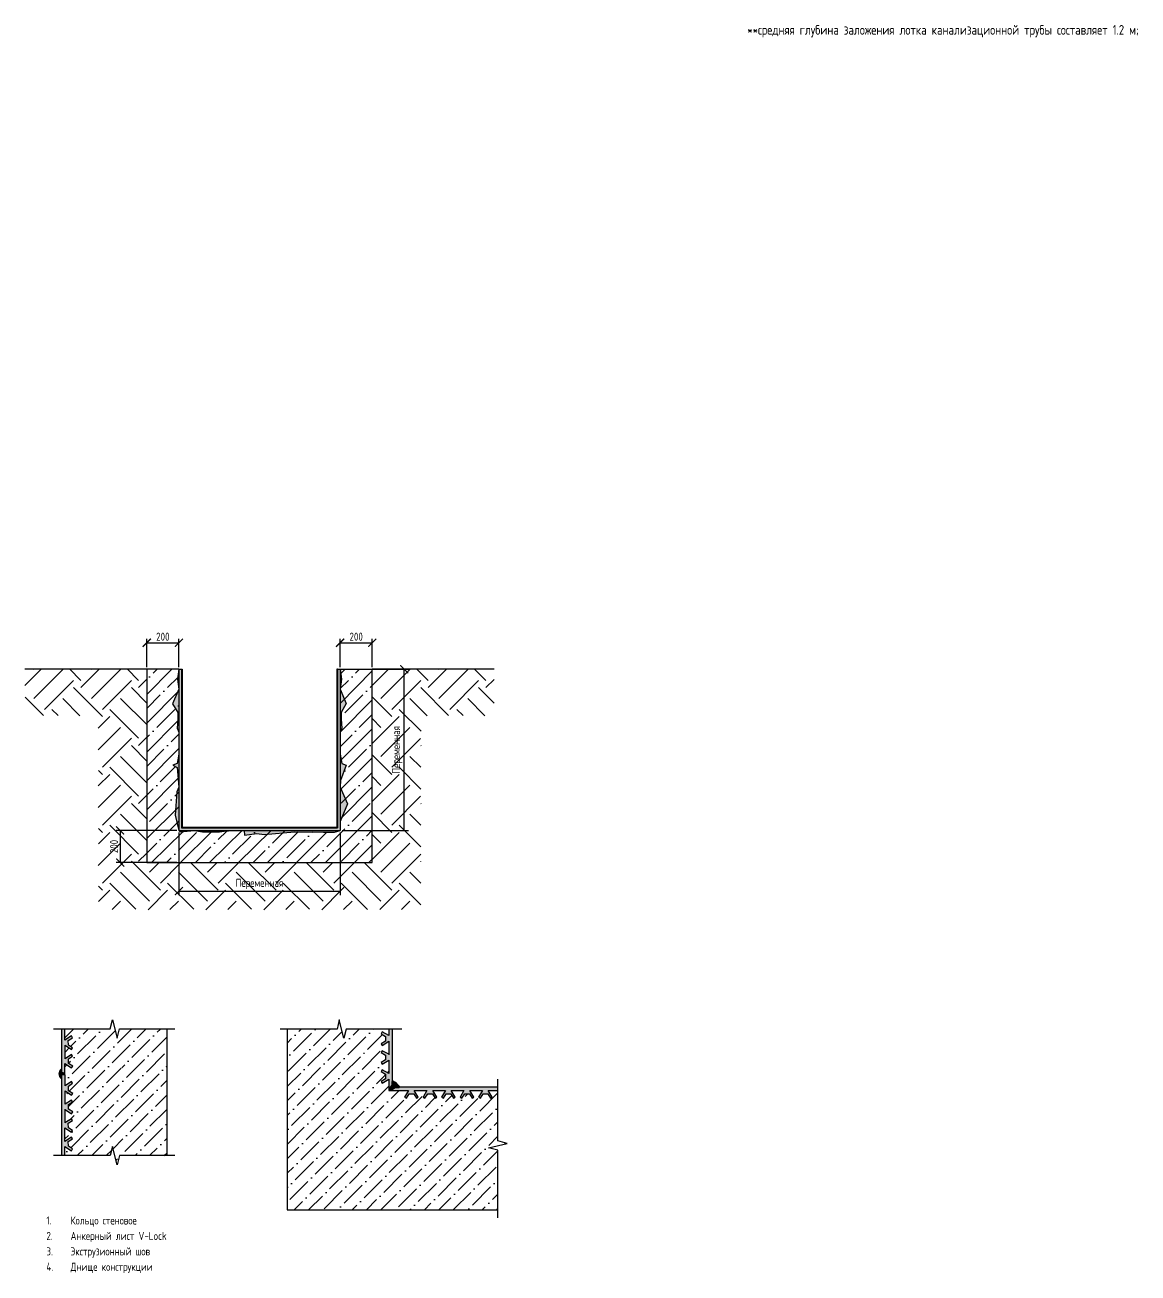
# Model space of a CAD drawing. Header units: millimetres. Extents: x 23834235 to 25435680, y -11289 to 22860162.
# Drawn here: x 24360751 to 24533471, y 22307251 to 22500858 of the extents above; entities that cross this region are included whole.
import ezdxf
from ezdxf.enums import TextEntityAlignment as Align

# ---------------------------------------------------------------- set-up
doc = ezdxf.new("R2010")
doc.units = ezdxf.units.MM
doc.layers.add('ШРИФТЫ', color=7, linetype='Continuous')
doc.styles.add('GOST 2.304', font='GOST_type.ttf')
doc.styles.get("Standard").update_dxf_attribs({"font": 'arial.ttf'})
doc.dimstyles.new('ISO-25', dxfattribs={"dimtxt": 2.5, "dimasz": 2.5, "dimexe": 1.25, "dimexo": 0.625, "dimtad": 1, "dimtxsty": 'Standard', "dimcen": 2.5, "dimadec": 0, "dimazin": 0, "dimtfac": 1, "dimtmove": 0, "dimatfit": 3, "dimfxl": 1, "dimarcsym": 0})
pattern_1 = [(45, (-582602736.91, -539266451.63), (-112.253201513, 112.253201513), []), (45, (-582602624.66, -539266451.63), (-112.253201513, 112.253201513), [198.4375, -39.6875, 0, -39.6875])]

# ---------------------------------------------------------------- blocks, each defined once
blk = doc.blocks.new('_ArchTick')
at = {"color": 0, "linetype": 'ByBlock', "const_width": 0.15}
blk.add_lwpolyline([(-0.5, -0.5), (0.5, 0.5)], dxfattribs=at)
blk = doc.blocks.new('*D84')
at = {"color": 0, "lineweight": -2, "transparency": 16777216}
for p, q in [((24409960, 22400916), (24420244, 22400916)), ((24419619, 22375916), (24419619, 22400916)), ((24409960, 22375916), (24420244, 22375916))]:
    blk.add_line(p, q, dxfattribs=at)
at = {"color": 0, "lineweight": -2, "transparency": 16777216, "xscale": 1250, "yscale": 1250, "zscale": 1250}
for p, rotation in [((24419619, 22400916), 90), ((24419619, 22375916), 270)]:
    blk.add_blockref('_ArchTick', p, dxfattribs=dict(at, rotation=rotation))
at = {"color": 0, "transparency": 16777216, "insert": (24418503, 22388416), "char_height": 1250, "attachment_point": 5, "rotation": 90, "style": 'GOST 2.304'}
blk.add_mtext('Переменная', dxfattribs=at)
blk = doc.blocks.new('*D85')
at = {"color": 0, "lineweight": -2, "transparency": 16777216}
for p, q in [((24384647, 22375604), (24384647, 22365870)), ((24409647, 22375604), (24409647, 22365870)), ((24384647, 22366495), (24409647, 22366495))]:
    blk.add_line(p, q, dxfattribs=at)
at = {"color": 0, "lineweight": -2, "transparency": 16777216, "xscale": 1250, "yscale": 1250, "zscale": 1250, "rotation": 180}
blk.add_blockref('_ArchTick', (24384647, 22366495), dxfattribs=at)
at = {"color": 0, "lineweight": -2, "transparency": 16777216, "xscale": 1250, "yscale": 1250, "zscale": 1250}
blk.add_blockref('_ArchTick', (24409647, 22366495), dxfattribs=at)
at = {"color": 0, "transparency": 16777216, "insert": (24397147, 22367612), "char_height": 1250, "attachment_point": 5, "style": 'GOST 2.304'}
blk.add_mtext('Переменная', dxfattribs=at)
blk = doc.blocks.new('*D86')
at = {"color": 0, "lineweight": -2, "transparency": 16777216}
for p, q in [((24379647, 22401229), (24379647, 22405648)), ((24379647, 22405023), (24384647, 22405023)), ((24384647, 22401229), (24384647, 22405648))]:
    blk.add_line(p, q, dxfattribs=at)
at = {"color": 0, "lineweight": -2, "transparency": 16777216, "xscale": 1250, "yscale": 1250, "zscale": 1250, "rotation": 180}
blk.add_blockref('_ArchTick', (24379647, 22405023), dxfattribs=at)
at = {"color": 0, "lineweight": -2, "transparency": 16777216, "xscale": 1250, "yscale": 1250, "zscale": 1250}
blk.add_blockref('_ArchTick', (24384647, 22405023), dxfattribs=at)
at = {"color": 0, "transparency": 16777216, "insert": (24382147, 22405961), "char_height": 1250, "attachment_point": 5, "style": 'GOST 2.304'}
blk.add_mtext('200', dxfattribs=at)
blk = doc.blocks.new('*D87')
at = {"color": 0, "lineweight": -2, "transparency": 16777216}
for p, q in [((24409647, 22401229), (24409647, 22405648)), ((24409647, 22405023), (24414647, 22405023)), ((24414647, 22401229), (24414647, 22405648))]:
    blk.add_line(p, q, dxfattribs=at)
at = {"color": 0, "lineweight": -2, "transparency": 16777216, "xscale": 1250, "yscale": 1250, "zscale": 1250, "rotation": 180}
blk.add_blockref('_ArchTick', (24409647, 22405023), dxfattribs=at)
at = {"color": 0, "lineweight": -2, "transparency": 16777216, "xscale": 1250, "yscale": 1250, "zscale": 1250}
blk.add_blockref('_ArchTick', (24414647, 22405023), dxfattribs=at)
at = {"color": 0, "transparency": 16777216, "insert": (24412147, 22405961), "char_height": 1250, "attachment_point": 5, "style": 'GOST 2.304'}
blk.add_mtext('200', dxfattribs=at)
blk = doc.blocks.new('*D88')
at = {"color": 0, "lineweight": -2, "transparency": 16777216}
for p, q in [((24384335, 22375916), (24374900, 22375916)), ((24375525, 22375916), (24375525, 22370916)), ((24384335, 22370916), (24374900, 22370916))]:
    blk.add_line(p, q, dxfattribs=at)
at = {"color": 0, "lineweight": -2, "transparency": 16777216, "xscale": 1250, "yscale": 1250, "zscale": 1250}
for p, rotation in [((24375525, 22375916), 90), ((24375525, 22370916), 270)]:
    blk.add_blockref('_ArchTick', p, dxfattribs=dict(at, rotation=rotation))
at = {"color": 0, "transparency": 16777216, "insert": (24374587, 22373416), "char_height": 1250, "attachment_point": 5, "rotation": 90, "style": 'GOST 2.304'}
blk.add_mtext('200', dxfattribs=at)
blk = doc.blocks.new('рпва')
h = blk.add_hatch()
h.set_pattern_fill('ANSI36', color=256, scale=100)
h.set_pattern_definition([(45, (-24322935.72, -22450183), (168.3798023, 617.3926083), [793.75, -158.75, 0, -158.75])])
h.paths.add_polyline_path([(-1390, -67), (-1428, -123), (-1628, 11), (-1628, -407), (-1425, -277), (-1395, -329), (-1525, -415), (-1518, -561), (-1390, -641), (-1428, -697), (-1628, -563), (-1628, -981), (-1428, -853), (-1398, -905), (-1528, -992), (-1521, -1137), (-1394, -1217), (-1431, -1273), (-1632, -1139), (-1632, -1557), (-1428, -1427), (-1398, -1479), (-1528, -1565), (-1521, -1710), (-1394, -1791), (-1431, -1847), (-1632, -1713), (-1632, -1998), (-229, -1998), (-159, -1717), (-16, -2284), (57, -1998), (1525, -1998), (1525, 1930), (57, 1930), (-16, 1644), (-159, 2216), (-229, 1930), (-1632, 1930), (-1632, 1583), (-1428, 1713), (-1398, 1661), (-1528, 1575), (-1521, 1430), (-1394, 1349), (-1431, 1293), (-1628, 1425), (-1628, 1009), (-1425, 1139), (-1395, 1087), (-1525, 1001), (-1518, 856), (-1390, 776), (-1428, 720), (-1632, 856), (-1628, 167), (-1425, 297), (-1395, 245), (-1525, 158), (-1518, 13)])
h.paths.add_polyline_path([(125, 708, -1), (125, 728, -1)], flags=16)
h.paths.add_polyline_path([(443, 631), (768, 631), (768, 1156), (443, 1156)], flags=24)
at = {"lineweight": 30}
h = blk.add_hatch(color=140, dxfattribs=at)
h.dxf.hatch_style = 1
h.paths.add_polyline_path([(-1632, 856), (-1428, 720), (-1390, 776), (-1518, 856), (-1525, 1001), (-1395, 1087), (-1425, 1139), (-1628, 1009), (-1628, 1425), (-1431, 1293), (-1394, 1349), (-1521, 1430), (-1528, 1575), (-1398, 1661), (-1428, 1713), (-1632, 1583), (-1632, 1930), (-1740, 1930), (-1740, 1264, -1), (-1740, 1244), (-1740, 579), (-1686, 565), (-1630, 564)])
h.paths.add_polyline_path([(-1740, -1998), (-1632, -1998), (-1632, -1713), (-1431, -1847), (-1394, -1791), (-1521, -1710), (-1528, -1565), (-1398, -1479), (-1428, -1427), (-1632, -1557), (-1632, -1139), (-1431, -1273), (-1394, -1217), (-1521, -1137), (-1528, -992), (-1398, -905), (-1428, -853), (-1628, -981), (-1628, -563), (-1428, -697), (-1390, -641), (-1518, -561), (-1525, -415), (-1395, -329), (-1425, -277), (-1628, -407), (-1628, 11), (-1428, -123), (-1390, -67), (-1518, 13), (-1525, 158), (-1395, 245), (-1425, 297), (-1628, 167), (-1630, 510), (-1686, 509), (-1740, 496)])
h = blk.add_hatch(color=256, dxfattribs=at)
h.dxf.hatch_style = 1
h.paths.add_polyline_path([(-1740, 690, 0.512358), (-1740, 385)])
h.paths.add_polyline_path([(-1740, 579), (-1740, 496), (-1686, 509), (-1630, 510), (-1630, 564), (-1686, 565)])
for p, q in [((-1632, 1583), (-1632, 1930)), ((-1428, 1713), (-1632, 1583)), ((-1528, 1575), (-1398, 1661)), ((-1521, 1430), (-1528, 1575)), ((-1398, 1661), (-1428, 1713)), ((-1628, 1009), (-1628, 1425)), ((-1628, 1425), (-1431, 1293)), ((-1394, 1349), (-1521, 1430)), ((-1431, 1293), (-1394, 1349)), ((-1628, 167), (-1632, 856)), ((-1632, 856), (-1428, 720)), ((-1425, 1139), (-1628, 1009)), ((-1525, 1001), (-1395, 1087)), ((-1518, 856), (-1525, 1001)), ((-1390, 776), (-1518, 856)), ((-1428, 720), (-1390, 776)), ((-1395, 1087), (-1425, 1139)), ((-1425, 297), (-1628, 167)), ((-1628, -407), (-1628, 13)), ((-1628, 11), (-1428, -123)), ((-1525, 158), (-1395, 245)), ((-1518, 13), (-1525, 158)), ((-1390, -67), (-1518, 13)), ((-1395, 245), (-1425, 297)), ((-1425, -277), (-1628, -407)), ((-1525, -415), (-1395, -329)), ((-1428, -123), (-1390, -67)), ((-1395, -329), (-1425, -277)), ((-1628, -981), (-1628, -561)), ((-1628, -563), (-1428, -697)), ((-1518, -561), (-1525, -415)), ((-1390, -641), (-1518, -561)), ((-1428, -697), (-1390, -641)), ((-1428, -853), (-1632, -983)), ((-1632, -1557), (-1632, -1137)), ((-1632, -1139), (-1431, -1273)), ((-1528, -992), (-1398, -905)), ((-1521, -1137), (-1528, -992)), ((-1394, -1217), (-1521, -1137)), ((-1398, -905), (-1428, -853)), ((-1428, -1427), (-1632, -1557)), ((-1528, -1565), (-1398, -1479)), ((-1431, -1273), (-1394, -1217)), ((-1398, -1479), (-1428, -1427)), ((-1632, -1713), (-1431, -1847)), ((-1521, -1710), (-1528, -1565)), ((-1394, -1791), (-1521, -1710)), ((-1431, -1847), (-1394, -1791))]:
    blk.add_line(p, q)
for p, q in [((-1686, 565), (-1740, 579)), ((-1686, 509), (-1740, 496)), ((-1630, 564), (-1686, 565)), ((-1630, 510), (-1686, 509))]:
    blk.add_line(p, q, dxfattribs=at)
for points in [[(-1991, 1930), (-229, 1930), (-159, 2216), (-16, 1644), (57, 1930), (1777, 1930)], [(-1740, 1930), (-1740, -1998)], [(1525, 1930), (1525, -1998)], [(1777, -1998), (57, -1998), (-16, -2284), (-159, -1717), (-229, -1998), (-1991, -1998)]]:
    blk.add_lwpolyline(points, dxfattribs=at)
blk.add_lwpolyline([(-1632, -1998), (-1632, -1713)])
blk.add_arc((-1630, 537), 188, 125.7426, 234.2574, dxfattribs=at)
blk = doc.blocks.new('рвыа')
h = blk.add_hatch()
h.set_pattern_fill('ANSI36', color=256, scale=100)
h.set_pattern_definition([(45, (-24323702.87, -22435564.26), (168.3798023, 617.3926083), [793.75, -158.75, 0, -158.75])])
h.paths.add_polyline_path([(711, 1256), (711, 1607), (507, 1481), (472, 1533), (607, 1615), (607, 1758), (472, 1840), (507, 1897), (711, 1784), (711, 2200), (507, 2075), (472, 2126), (607, 2209), (607, 2352), (472, 2434), (560, 2576), (472, 2707), (607, 2789), (607, 2932), (472, 3014), (563, 3161), (-615, 3161), (-684, 2876), (-827, 3447), (-896, 3161), (-2447, 3161), (-2443, -2447), (4093, -2447), (4093, -598), (3807, -529), (4379, -386), (4093, -312), (4093, 1256), (3794, 1256), (3920, 1051), (3865, 1018), (3783, 1152), (3640, 1152), (3554, 1014), (3423, 1098), (3291, 1018), (3209, 1152), (3066, 1152), (2979, 1014), (2849, 1098), (2717, 1018), (2635, 1152), (2492, 1152), (2405, 1014), (2274, 1098), (2143, 1018), (2060, 1152), (1917, 1152), (1831, 1014), (1700, 1098), (1568, 1018), (1486, 1152), (1343, 1152), (1256, 1014), (1200, 1051), (1319, 1256)])
h.paths.add_polyline_path([(1960, -743), (1979, -748, -1)], flags=16)
h.paths.add_polyline_path([(2418, -856), (2819, -856), (2819, -331), (2418, -331)], flags=24)
at = {"lineweight": 30}
h = blk.add_hatch(color=140, dxfattribs=at)
h.dxf.hatch_style = 1
h.paths.add_polyline_path([(819, 3161), (711, 3161), (711, 2958), (507, 3070), (472, 3014), (607, 2932), (607, 2789), (472, 2707), (507, 2655), (711, 2780), (711, 2378), (507, 2490), (472, 2434), (607, 2352), (607, 2209), (472, 2126), (507, 2075), (711, 2200), (711, 1784), (507, 1897), (472, 1840), (607, 1758), (607, 1615), (472, 1533), (507, 1481), (711, 1607), (711, 1302), (805, 1421), (807, 1530), (819, 1543), (819, 2534, -0.190059), (812, 2532, -1), (812, 2552, -0.190059), (819, 2549)])
h.paths.add_polyline_path([(4093, 1360), (1043, 1360), (1034, 1346), (901, 1346), (765, 1256), (1319, 1256), (1200, 1051), (1256, 1014), (1343, 1152), (1486, 1152), (1568, 1018), (1622, 1051), (1497, 1256), (1893, 1256), (1774, 1051), (1831, 1014), (1917, 1152), (2060, 1152), (2143, 1018), (2197, 1051), (2071, 1256), (2468, 1256), (2348, 1051), (2405, 1014), (2492, 1152), (2635, 1152), (2717, 1018), (2771, 1051), (2645, 1256), (3042, 1256), (2922, 1051), (2979, 1014), (3066, 1152), (3209, 1152), (3291, 1018), (3345, 1051), (3220, 1256), (3616, 1256), (3497, 1051), (3554, 1014), (3640, 1152), (3783, 1152), (3865, 1018), (3920, 1051), (3794, 1256), (4093, 1256)])
h = blk.add_hatch(color=256, dxfattribs=at)
h.dxf.hatch_style = 1
h.paths.add_polyline_path([(901, 1346), (1034, 1346), (1043, 1360), (819, 1360), (819, 1542), (818, 1542), (807, 1530), (805, 1421), (711, 1302), (711, 1256), (765, 1256)])
h.paths.add_polyline_path([(969, 1454), (947, 1478), (922, 1498), (888, 1517), (833, 1539), (819, 1542), (819, 1360), (1043, 1360), (1040, 1374)], flags=17)
for points in [[(1109, 3161), (-615, 3161), (-684, 2876), (-827, 3447), (-896, 3161), (-2659, 3161)], [(-2447, 3161), (-2443, -2447), (4093, -2447)], [(4093, 1360), (819, 1360), (819, 3161)], [(4093, -2694), (4093, -598), (3807, -529), (4379, -386), (4093, -312), (4093, 1611)]]:
    blk.add_lwpolyline(points, dxfattribs=at)
for points in [[(711, 3161), (711, 2958), (507, 3070), (472, 3014), (607, 2932), (607, 2789), (472, 2707), (507, 2655), (711, 2780), (711, 2365)], [(711, 2378), (507, 2490), (472, 2434), (607, 2352), (607, 2209), (472, 2126), (507, 2075), (711, 2200), (711, 1784)], [(711, 1784), (507, 1897), (472, 1840), (607, 1758), (607, 1615), (472, 1533), (507, 1481), (711, 1607), (711, 1256), (1319, 1256), (1200, 1051), (1256, 1014), (1343, 1152), (1486, 1152), (1568, 1018), (1622, 1051), (1497, 1256), (1893, 1256)], [(765, 1256), (901, 1346), (1034, 1346), (1043, 1360), (1040, 1374), (969, 1454), (947, 1478), (922, 1498), (888, 1517), (833, 1539), (818, 1542), (807, 1530), (805, 1421), (711, 1302)], [(1893, 1256), (1774, 1051), (1831, 1014), (1917, 1152), (2060, 1152), (2143, 1018), (2197, 1051), (2071, 1256), (2468, 1256)], [(2468, 1256), (2348, 1051), (2405, 1014), (2492, 1152), (2635, 1152), (2717, 1018), (2771, 1051), (2645, 1256), (3042, 1256)], [(3042, 1256), (2922, 1051), (2979, 1014), (3066, 1152), (3209, 1152), (3291, 1018), (3345, 1051), (3220, 1256), (3616, 1256)], [(3616, 1256), (3497, 1051), (3554, 1014), (3640, 1152), (3783, 1152), (3865, 1018), (3920, 1051), (3794, 1256), (4093, 1256)]]:
    blk.add_lwpolyline(points)

msp = doc.modelspace()

# ---------------------------------------------------------------- hatches: boundary and pattern name
at = {"transparency": 33554534}
h = msp.add_hatch(dxfattribs=at)
h.set_pattern_fill('EARTH', color=256, scale=1000, angle=45)
h.set_pattern_definition([(45, (-582602737, -539266451.6), (7e-13, 8980.25612), [6350, -6350]), (45, (-582604421, -539264768), (7e-13, 8980.25612), [6350, -6350]), (45, (-582606104.5, -539263084), (7e-13, 8980.25612), [6350, -6350]), (135, (-582606104.5, -539261961.5), (-8980.25612, 7e-13), [6350, -6350]), (135, (-582604421, -539260278), (-8980.25612, 7e-13), [6350, -6350]), (135, (-582602737, -539258594), (-8980.25612, 7e-13), [6350, -6350])])
h.paths.add_polyline_path([(24379647.191, 22370916.144), (24379647.191, 22400916.144), (24360751.267, 22400916.144), (24360751.267, 22393688.596), (24372130.651, 22393688.596), (24372130.651, 22363618.235), (24397147.191, 22363618.235), (24422163.731, 22363618.235), (24422163.731, 22393688.596), (24433543.115, 22393688.596), (24433543.115, 22400916.144), (24414647.191, 22400916.144), (24414647.191, 22370916.144)])
h = msp.add_hatch()
h.set_pattern_fill('ANSI35', color=256, scale=500)
h.set_pattern_definition([(45, (-582602737, -539266451.6), (-2245.06403, 2245.06403), []), (45, (-582600492, -539266451.6), (-2245.06403, 2245.06403), [3968.75, -793.75, 0, -793.75])])
h.paths.add_polyline_path([(24409647.191, 22375916.144), (24408759.822, 22375651.308), (24407060.231, 22375651.308), (24402576.953, 22375711.922), (24397542.411, 22375916.144), (24393021.711, 22375916.144), (24391660.587, 22375777.068), (24390946.792, 22375670.568), (24388312.231, 22375670.568), (24387053.316, 22375916.144), (24384829.829, 22375672.551), (24384647.191, 22375916.144), (24384647.191, 22382630.45), (24384384.684, 22385687.507), (24383702.726, 22386054.309), (24384358.434, 22386316.593), (24384647.191, 22387731.966), (24384647.191, 22391140.246), (24384384.684, 22391767.066), (24384486.894, 22393180.739), (24384471.814, 22394180.592), (24384647.191, 22395463.972), (24384647.191, 22397849.173), (24384446.681, 22399398.804), (24384647.191, 22400916.144), (24379647.191, 22400916.144), (24379647.191, 22370916.144), (24414647.191, 22370916.144), (24414647.191, 22400916.144), (24409647.191, 22400916.144), (24409847.701, 22399398.804), (24409647.191, 22397849.173), (24409647.191, 22387731.966), (24409935.948, 22386316.593), (24410591.656, 22386054.309), (24409734.28, 22383644.651), (24409647.191, 22382630.45), (24409979.513, 22381879.569), (24409647.191, 22377296.958)])
h = msp.add_hatch()
h.set_pattern_fill('ANSI35', color=256, scale=25)
h.set_pattern_definition(pattern_1)
h.paths.add_polyline_path([(24384647.191, 22400916.144), (24384446.681, 22399398.804), (24384647.191, 22397849.173)])
h.paths.add_polyline_path([(24384384.684, 22391767.066), (24384647.191, 22391140.246), (24384647.191, 22397849.173), (24383663.629, 22395569.056), (24384471.814, 22394180.592), (24384486.894, 22393180.739)])
h.paths.add_polyline_path([(24384647.191, 22387731.966), (24384358.434, 22386316.593), (24383702.726, 22386054.309), (24384384.684, 22385687.507), (24384647.191, 22382630.45)])
h.paths.add_polyline_path([(24384647.191, 22382630.45), (24384314.869, 22381879.569), (24384077.496, 22378295.394), (24384647.191, 22375916.144)])
h = msp.add_hatch()
h.set_pattern_fill('AR-CONC', color=256, scale=5)
h.set_pattern_definition([(50, (-582602736.9, -539266451.6), (910.923345, -79.6954277), [95.25, -1047.75]), (355, (-582602736.9, -539266451.6), (-176.2171071, 955.2842262), [76.2, -838.2029209]), (100.4514447, (-582602661, -539266458.3), (734.70623545, 875.5887596), [80.950044, -890.451223]), (46.1842, (-582602736.9, -539266197.6), (1355.3952045, -210.2116397), [142.875, -1571.625]), (96.63555761, (-582602624, -539266215.1), (1187.0206703, 1237.130623), [121.4251157, -1335.6780408]), (351.18415117, (-582602736.9, -539266197.6), (1187.0206703, 1237.130623), [114.2998353, -1257.2986596]), (21, (-582602609.9, -539266261.1), (758.07195635, -511.32599094), [95.25, -1047.75]), (326, (-582602609.9, -539266261.1), (309.0101417, 920.9398306), [76.2, -838.2]), (71.451445, (-582602546.7, -539266303.7), (1067.0820964, 409.6138444), [80.950044, -890.449688]), (37.5, (-582602736.9, -539266451.63), (15.44301625, 422.77519437), [0, -828.04, 0, -850.9, 0, -841.375]), (7.5, (-582602736.9, -539266451.63), (334.09831255, 500.9028741), [0, -485.14, 0, -808.99, 0, -320.675]), (327.5, (-582603020.12, -539266451.63), (677.95297583, -28.64371996), [0, -317.5, 0, -990.6, 0, -1314.45]), (317.5, (-582603147.1, -539266451.6), (740.64590693, 127.13245517), [0, -412.75, 0, -657.86, 0, -933.45])])
h.paths.add_polyline_path([(24409647.191, 22400916.144), (24409247.191, 22400916.144), (24409247.191, 22376316.144), (24385047.191, 22376316.144), (24385047.191, 22400916.144), (24384647.191, 22400916.144), (24384647.191, 22375916.144), (24409647.191, 22375916.144)])
h = msp.add_hatch(color=256)
h.dxf.hatch_style = 1
h.paths.add_polyline_path([(24409147.191, 22376416.144), (24385147.191, 22376416.144), (24385147.191, 22400916.144), (24385047.191, 22400916.144), (24385047.191, 22376316.144), (24409247.191, 22376316.144), (24409247.191, 22400916.144), (24409147.191, 22400916.144)])
h = msp.add_hatch()
h.set_pattern_fill('ANSI35', color=256, scale=25)
h.set_pattern_definition(pattern_1)
h.paths.add_polyline_path([(24409647.191, 22400916.144), (24409647.191, 22397849.173), (24409847.701, 22399398.804)])
h.paths.add_polyline_path([(24409647.191, 22391140.246), (24409909.698, 22391767.066), (24409807.488, 22393180.739), (24409822.568, 22394180.592), (24410619.71, 22395621.739), (24409647.191, 22397849.173)])
h.paths.add_polyline_path([(24410591.656, 22386054.309), (24409935.948, 22386316.593), (24409647.191, 22387731.966), (24409647.191, 22382630.45), (24409734.28, 22383644.651)])
h.paths.add_polyline_path([(24409647.191, 22377296.958), (24410795.676, 22380035.454), (24409647.191, 22382630.45)])
h = msp.add_hatch()
h.set_pattern_fill('ANSI35', color=256, scale=25)
h.set_pattern_definition(pattern_1)
h.paths.add_polyline_path([(24384647.191, 22375916.144), (24384829.829, 22375672.551), (24387053.316, 22375916.144)])
h.paths.add_polyline_path([(24387053.316, 22375916.144), (24388312.231, 22375670.568), (24390946.792, 22375670.568), (24391660.587, 22375777.068), (24393021.711, 22375916.144)])
h.paths.add_polyline_path([(24394745.319, 22375916.144), (24394833.566, 22375171.208), (24396713.56, 22375409.134), (24397849.6, 22375297.535), (24402576.953, 22375711.922), (24407060.231, 22375651.308), (24408759.822, 22375651.308), (24409647.191, 22375916.144)])

# ---------------------------------------------------------------- linework, layer by layer
for p, q in [((24379647.191, 22400916.144), (24360751.267, 22400916.144)), ((24384647.191, 22400916.144), (24385047.191, 22400916.144)), ((24385047.191, 22400916.144), (24385047.191, 22400916.144)), ((24385047.191, 22400916.144), (24385047.191, 22376316.144)), ((24385047.191, 22400916.144), (24385147.191, 22400916.144)), ((24385147.191, 22400916.144), (24385147.191, 22376416.144)), ((24409147.191, 22400916.144), (24409147.191, 22376416.144)), ((24409247.191, 22400916.144), (24409147.191, 22400916.144)), ((24409247.191, 22400916.144), (24409247.191, 22400916.144)), ((24409247.191, 22400916.144), (24409247.191, 22376316.144)), ((24409247.191, 22400916.144), (24409647.191, 22400916.144)), ((24433543.115, 22400916.144), (24414647.191, 22400916.144)), ((24385047.191, 22376316.144), (24409247.191, 22376316.144)), ((24385147.191, 22376416.144), (24409147.191, 22376416.144))]:
    msp.add_line(p, q)
at = {"lineweight": 30}
for p, q in [((24384647.191, 22400916.144), (24379647.191, 22400916.144)), ((24379647.191, 22400916.144), (24379647.191, 22370916.144)), ((24384647.191, 22400916.144), (24384647.191, 22375916.144)), ((24409647.191, 22400916.144), (24414647.191, 22400916.144)), ((24409647.191, 22400916.144), (24409647.191, 22375916.144)), ((24414647.191, 22370916.144), (24414647.191, 22400916.144)), ((24384647.191, 22375916.144), (24409647.191, 22375916.144)), ((24379647.191, 22370916.144), (24414647.191, 22370916.144))]:
    msp.add_line(p, q, dxfattribs=at)
for points in [[(24384647.191, 22400916.144), (24384446.681, 22399398.804), (24384647.191, 22397849.173), (24383663.629, 22395569.056), (24384471.814, 22394180.592), (24384486.894, 22393180.739), (24384384.684, 22391767.066), (24384647.191, 22391140.246), (24384647.191, 22387731.966), (24384358.434, 22386316.593), (24383702.726, 22386054.309), (24384384.684, 22385687.507), (24384647.191, 22382630.45), (24384314.869, 22381879.569), (24384077.496, 22378295.394), (24384647.191, 22375916.144)], [(24409647.191, 22400916.144), (24409847.701, 22399398.804), (24409647.191, 22397849.173), (24410619.71, 22395621.739), (24409822.568, 22394180.592), (24409807.488, 22393180.739), (24409909.698, 22391767.066), (24409647.191, 22391140.246), (24409647.191, 22387731.966), (24409935.948, 22386316.593), (24410591.656, 22386054.309), (24409734.28, 22383644.651), (24409647.191, 22382630.45), (24410795.676, 22380035.454), (24409647.191, 22377296.958), (24409647.191, 22375916.144)], [(24384647.191, 22375916.144), (24384829.829, 22375672.551), (24387053.316, 22375916.144), (24388312.231, 22375670.568), (24390946.792, 22375670.568), (24391660.587, 22375777.068), (24393021.711, 22375916.144), (24394745.319, 22375916.144), (24394833.566, 22375171.208), (24396713.56, 22375409.134), (24397849.6, 22375297.535), (24402576.953, 22375711.922), (24407060.231, 22375651.308), (24408759.822, 22375651.308), (24409647.191, 22375916.144)]]:
    msp.add_lwpolyline(points)

# ---------------------------------------------------------------- block references
at = {"color": 1, "lineweight": 30, "xscale": 5, "yscale": 5, "zscale": 5}
for name, p in [('рпва', (24375119.272, 22335457.905)), ('рвыа', (24413668.101, 22329295.599))]:
    msp.add_blockref(name, p, dxfattribs=at)

# ---------------------------------------------------------------- texts
at = {"color": 7, "style": 'GOST 2.304'}
msp.add_text('**средняя глубина заложения лотка канализационной трубы составляет 1.2 м;', height=1500, dxfattribs=at).set_placement((24472842.765, 22500098.318), align=Align.MIDDLE_LEFT)
at = {"layer": 'ШРИФТЫ', "lineweight": 30, "ltscale": 100, "insert": (24362834.833, 22316030.613), "char_height": 1250, "attachment_point": 1, "line_spacing_factor": 1.15, "style": 'GOST 2.304'}
msp.add_mtext_dynamic_manual_height_columns('\\pi-3750,l5000,t5000;1.^IКольцо стеновое\\P{\\C140;2.^IАнкерный лист V-Lock\\P}3.^IЭкструзионный шов\\P4.^IДнище конструкции', width=70431.32087, gutter_width=1250, heights=[24133.913], dxfattribs=at)

# ---------------------------------------------------------------- dimensions: what is measured, and where the dimension line sits
for base, p1, p2, picture, middle in [((24384647.191, 22405022.622), (24379647.191, 22400916.144), (24384647.191, 22400916.144), '*D86', (24382147.191, 22405961.015)), ((24414647.191, 22405022.622), (24409647.191, 22400916.144), (24414647.191, 22400916.144), '*D87', (24412147.191, 22405961.015))]:
    dim = msp.add_linear_dim(base=base, p1=p1, p2=p2, dimstyle='ISO-25', override={"dimscale": 500, "dimlfac": 0.04, "dimtxsty": 'GOST 2.304', "dimblk1": 'ArchTick', "dimblk2": 'ArchTick', "dimsah": 1})
    dim.commit()
    dim.dimension.update_dxf_attribs({"geometry": picture, "text_midpoint": middle})
dim = msp.add_linear_dim(base=(24419619.219, 22400916.144), p1=(24409647.191, 22375916.144), p2=(24409647.191, 22400916.144), angle=90, text='Переменная', dimstyle='ISO-25', override={"dimscale": 500, "dimtxsty": 'GOST 2.304', "dimblk1": 'ArchTick', "dimblk2": 'ArchTick', "dimsah": 1})
dim.commit()
dim.dimension.update_dxf_attribs({"geometry": '*D84', "text_midpoint": (24418502.574, 22388416.144)})
dim = msp.add_linear_dim(base=(24375525.365, 22370916.144), p1=(24384647.191, 22375916.144), p2=(24384647.191, 22370916.144), angle=90, dimstyle='ISO-25', override={"dimscale": 500, "dimlfac": 0.04, "dimtxsty": 'GOST 2.304', "dimblk1": 'ArchTick', "dimblk2": 'ArchTick', "dimsah": 1})
dim.commit()
dim.dimension.update_dxf_attribs({"geometry": '*D88', "text_midpoint": (24374586.971, 22373416.144)})
dim = msp.add_linear_dim(base=(24409647.191, 22366495.148), p1=(24384647.191, 22375916.144), p2=(24409647.191, 22375916.144), text='Переменная', dimstyle='ISO-25', override={"dimscale": 500, "dimtxsty": 'GOST 2.304', "dimblk1": 'ArchTick', "dimblk2": 'ArchTick', "dimsah": 1})
dim.commit()
dim.dimension.update_dxf_attribs({"geometry": '*D85', "text_midpoint": (24397147.191, 22367611.794)})

doc.saveas('drawing.dxf')
